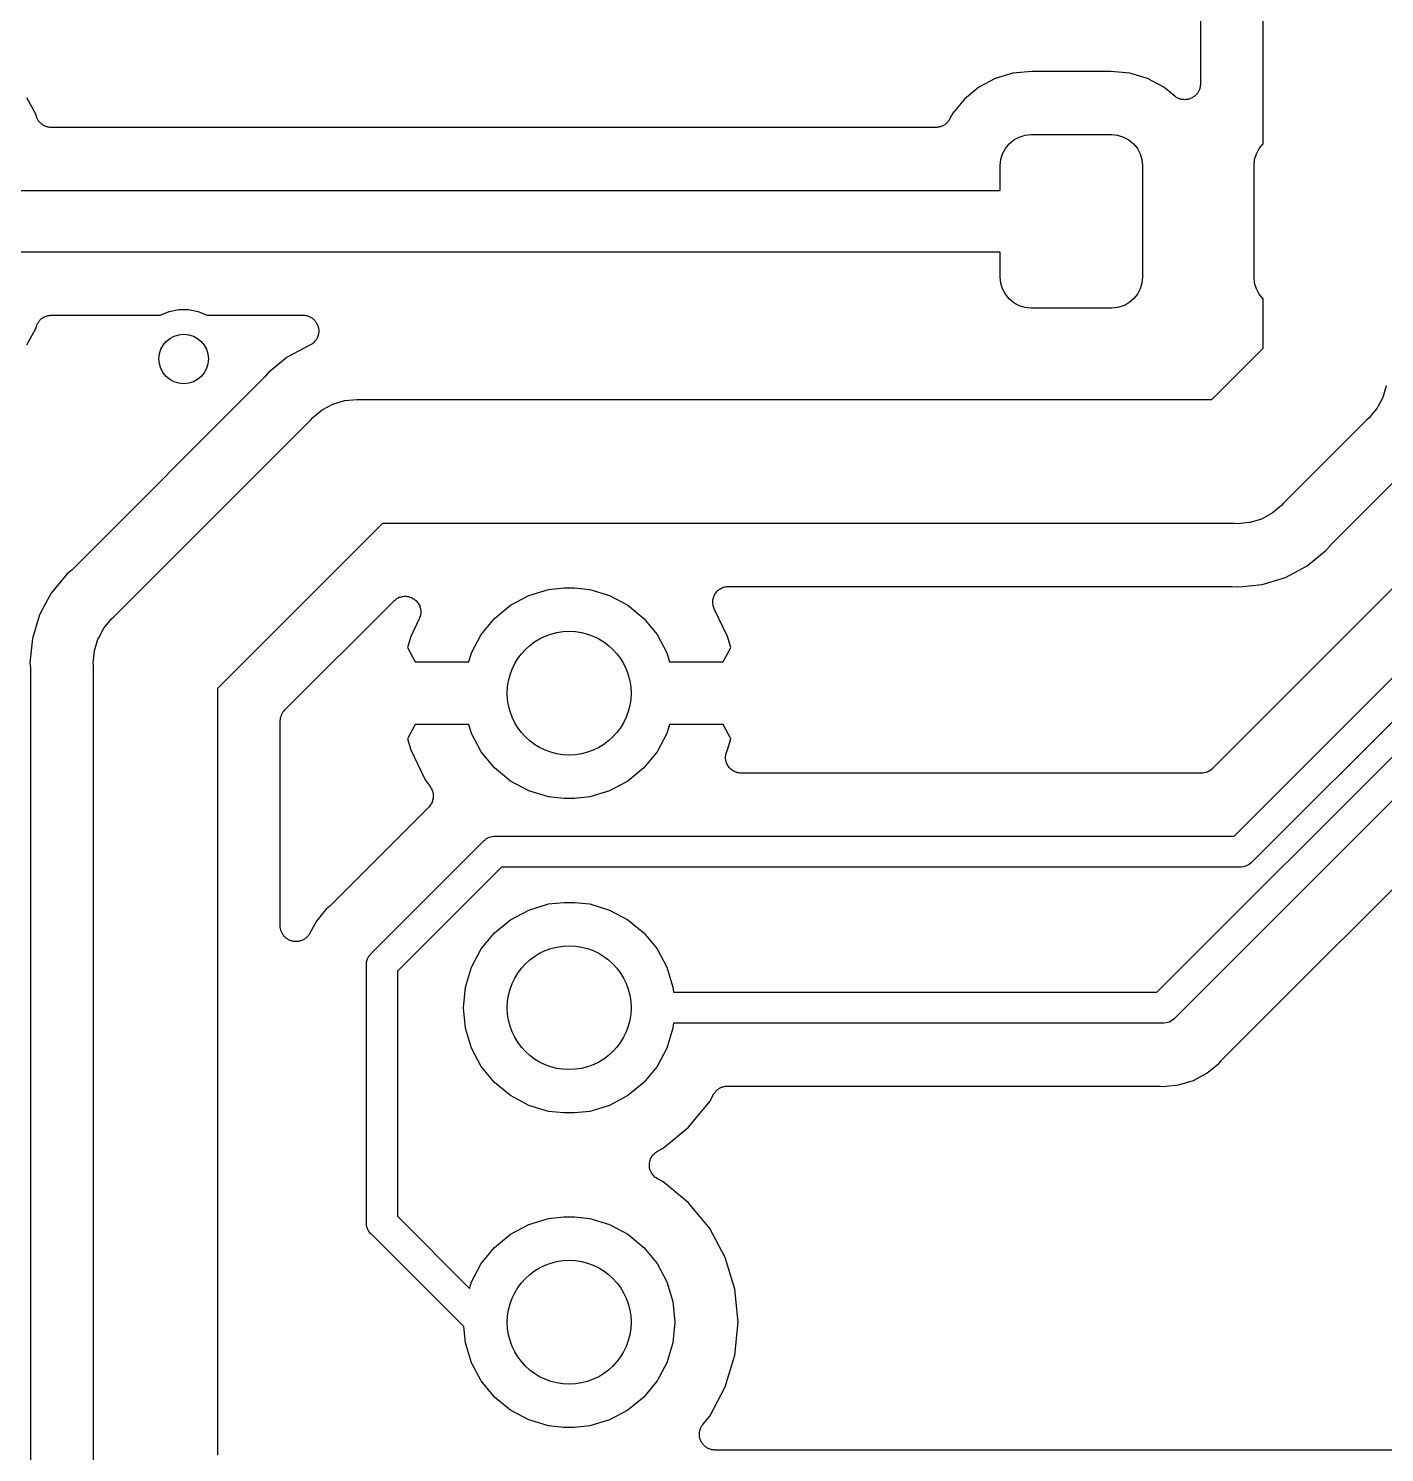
# Model space of a CAD drawing. Extents: x 2.49 to 6.38, y -5.9 to -3.86.
# Drawn here: x 2.7092 to 3.1403, y -5.4662 to -5.0135 of the extents above; entities that cross this region are included whole.
import ezdxf

# ---------------------------------------------------------------- set-up
doc = ezdxf.new("R2010")
doc.units = 0
doc.header["$MEASUREMENT"] = 0
doc.layers.add('BLACK', color=7, linetype='CONTINUOUS')

msp = doc.modelspace()

# ---------------------------------------------------------------- linework, layer by layer
at = {"layer": 'BLACK', "linetype": 'CONTINUOUS'}
for p, q in [((3.08177, -5.00148), (3.08177, -5.03114)), ((3.10177, -5.05007), (3.10177, -5.00025)), ((3.0165, -5.02943), (3.01132, -5.03219)), ((3.02211, -5.02772), (3.0165, -5.02943)), ((3.0282, -5.02712), (3.02211, -5.02772)), ((3.0533, -5.02712), (3.0282, -5.02712)), ((3.05938, -5.02772), (3.0533, -5.02712)), ((3.065, -5.02943), (3.05938, -5.02772)), ((3.07018, -5.03219), (3.065, -5.02943)), ((3.01132, -5.03219), (3.00678, -5.03592)), ((3.0736, -5.035), (3.07018, -5.03219)), ((3.08061, -5.03434), (3.08043, -5.03451)), ((3.08075, -5.03414), (3.08061, -5.03434)), ((3.0809, -5.03396), (3.08075, -5.03414)), ((3.08102, -5.03374), (3.0809, -5.03396)), ((3.08116, -5.03353), (3.08102, -5.03374)), ((3.08125, -5.03331), (3.08116, -5.03353)), ((3.08137, -5.03311), (3.08125, -5.03331)), ((3.08144, -5.03286), (3.08137, -5.03311)), ((3.08154, -5.03263), (3.08144, -5.03286)), ((3.08159, -5.0324), (3.08154, -5.03263)), ((3.08166, -5.03218), (3.08159, -5.0324)), ((3.08169, -5.03192), (3.08166, -5.03218)), ((3.08174, -5.03167), (3.08169, -5.03192)), ((3.08175, -5.03144), (3.08174, -5.03167)), ((3.08177, -5.03121), (3.08175, -5.03144)), ((3.08177, -5.03114), (3.08177, -5.03121)), ((2.71152, -5.04071), (2.70875, -5.03553)), ((3.00678, -5.03592), (3.00306, -5.04045)), ((3.07379, -5.03513), (3.0736, -5.035)), ((3.07398, -5.03528), (3.07379, -5.03513)), ((3.0742, -5.0354), (3.07398, -5.03528)), ((3.07441, -5.03554), (3.0742, -5.0354)), ((3.07463, -5.03563), (3.07441, -5.03554)), ((3.07483, -5.03575), (3.07463, -5.03563)), ((3.07508, -5.03582), (3.07483, -5.03575)), ((3.07531, -5.03592), (3.07508, -5.03582)), ((3.07554, -5.03597), (3.07531, -5.03592)), ((3.07577, -5.03604), (3.07554, -5.03597)), ((3.07602, -5.03606), (3.07577, -5.03604)), ((3.07627, -5.03611), (3.07602, -5.03606)), ((3.0765, -5.03611), (3.07627, -5.03611)), ((3.07674, -5.03614), (3.0765, -5.03611)), ((3.07699, -5.03611), (3.07674, -5.03614)), ((3.07724, -5.03611), (3.07699, -5.03611)), ((3.07747, -5.03607), (3.07724, -5.03611)), ((3.07771, -5.03605), (3.07747, -5.03607)), ((3.07795, -5.03598), (3.07771, -5.03605)), ((3.0782, -5.03593), (3.07795, -5.03598)), ((3.07842, -5.03584), (3.0782, -5.03593)), ((3.07864, -5.03577), (3.07842, -5.03584)), ((3.07887, -5.03566), (3.07864, -5.03577)), ((3.07911, -5.03556), (3.07887, -5.03566)), ((3.0793, -5.03543), (3.07911, -5.03556)), ((3.07951, -5.03532), (3.0793, -5.03543)), ((3.07971, -5.03516), (3.07951, -5.03532)), ((3.07992, -5.03502), (3.07971, -5.03516)), ((3.08009, -5.03486), (3.07992, -5.03502)), ((3.08027, -5.03471), (3.08009, -5.03486)), ((3.08043, -5.03451), (3.08027, -5.03471)), ((2.71173, -5.04141), (2.71152, -5.04071)), ((2.71182, -5.04162), (2.71173, -5.04141)), ((2.71188, -5.04183), (2.71182, -5.04162)), ((2.712, -5.04207), (2.71188, -5.04183)), ((2.71211, -5.04231), (2.712, -5.04207)), ((2.71223, -5.0425), (2.71211, -5.04231)), ((2.71233, -5.0427), (2.71223, -5.0425)), ((2.7125, -5.04291), (2.71233, -5.0427)), ((2.71265, -5.04313), (2.7125, -5.04291)), ((2.7128, -5.04328), (2.71265, -5.04313)), ((2.71294, -5.04346), (2.7128, -5.04328)), ((2.71315, -5.04363), (2.71294, -5.04346)), ((3.00132, -5.04334), (3.00118, -5.04351)), ((3.00148, -5.04318), (3.00132, -5.04334)), ((3.00163, -5.04296), (3.00148, -5.04318)), ((3.0018, -5.04276), (3.00163, -5.04296)), ((3.0019, -5.04256), (3.0018, -5.04276)), ((3.00203, -5.04238), (3.0019, -5.04256)), ((3.00206, -5.04232), (3.00203, -5.04238)), ((3.00306, -5.04045), (3.00206, -5.04232)), ((2.71333, -5.04382), (2.71315, -5.04363)), ((2.71352, -5.04394), (2.71333, -5.04382)), ((2.71369, -5.04409), (2.71352, -5.04394)), ((2.71392, -5.04421), (2.71369, -5.04409)), ((2.71414, -5.04436), (2.71392, -5.04421)), ((2.71435, -5.04445), (2.71414, -5.04436)), ((2.71455, -5.04456), (2.71435, -5.04445)), ((2.7148, -5.04464), (2.71455, -5.04456)), ((2.71504, -5.04474), (2.7148, -5.04464)), ((2.71526, -5.04478), (2.71504, -5.04474)), ((2.71548, -5.04485), (2.71526, -5.04478)), ((2.71574, -5.04488), (2.71548, -5.04485)), ((2.716, -5.04493), (2.71574, -5.04488)), ((2.71622, -5.04494), (2.716, -5.04493)), ((2.71645, -5.04496), (2.71622, -5.04494)), ((2.71652, -5.04496), (2.71645, -5.04496)), ((2.99765, -5.04496), (2.71652, -5.04496)), ((2.99787, -5.04494), (2.99765, -5.04496)), ((2.9981, -5.04494), (2.99787, -5.04494)), ((2.99836, -5.04489), (2.9981, -5.04494)), ((2.99862, -5.04487), (2.99836, -5.04489)), ((2.99884, -5.0448), (2.99862, -5.04487)), ((2.99905, -5.04476), (2.99884, -5.0448)), ((2.9993, -5.04466), (2.99905, -5.04476)), ((2.99956, -5.04458), (2.9993, -5.04466)), ((2.99975, -5.04448), (2.99956, -5.04458)), ((2.99996, -5.0444), (2.99975, -5.04448)), ((3.00018, -5.04425), (2.99996, -5.0444)), ((3.00042, -5.04413), (3.00018, -5.04425)), ((3.00059, -5.04399), (3.00042, -5.04413)), ((3.00078, -5.04386), (3.00059, -5.04399)), ((3.00097, -5.04368), (3.00078, -5.04386)), ((3.00118, -5.04351), (3.00097, -5.04368)), ((3.02248, -5.0489), (3.02419, -5.04799)), ((3.02419, -5.04799), (3.02603, -5.04743)), ((3.02603, -5.04743), (3.02795, -5.04724)), ((3.02795, -5.04724), (3.05354, -5.04724)), ((3.05354, -5.04724), (3.05546, -5.04743)), ((3.05546, -5.04743), (3.05731, -5.04799)), ((3.05731, -5.04799), (3.05901, -5.0489)), ((3.01886, -5.05332), (3.01977, -5.05162)), ((3.01977, -5.05162), (3.02099, -5.05013)), ((3.02099, -5.05013), (3.02248, -5.0489)), ((3.05901, -5.0489), (3.0605, -5.05013)), ((3.0605, -5.05013), (3.06173, -5.05162)), ((3.06173, -5.05162), (3.06264, -5.05332)), ((3.09957, -5.05332), (3.10048, -5.05162)), ((3.10048, -5.05162), (3.1017, -5.05013)), ((3.1017, -5.05013), (3.10177, -5.05007)), ((3.01811, -5.05709), (3.0183, -5.05517)), ((3.0183, -5.05517), (3.01886, -5.05332)), ((3.06264, -5.05332), (3.0632, -5.05517)), ((3.0632, -5.05517), (3.06339, -5.05709)), ((3.09882, -5.05709), (3.09901, -5.05517)), ((3.09901, -5.05517), (3.09957, -5.05332)), ((3.01811, -5.06496), (3.01811, -5.05709)), ((3.06339, -5.05709), (3.06339, -5.09252)), ((3.09882, -5.09252), (3.09882, -5.05709)), ((2.6937, -5.06496), (3.01811, -5.06496)), ((3.01811, -5.08465), (2.6937, -5.08465)), ((3.01811, -5.09252), (3.01811, -5.08465)), ((3.0183, -5.09444), (3.01811, -5.09252)), ((3.06339, -5.09252), (3.0632, -5.09444)), ((3.09901, -5.09444), (3.09882, -5.09252)), ((3.01886, -5.09629), (3.0183, -5.09444)), ((3.01977, -5.09799), (3.01886, -5.09629)), ((3.06264, -5.09629), (3.06173, -5.09799)), ((3.0632, -5.09444), (3.06264, -5.09629)), ((3.09957, -5.09629), (3.09901, -5.09444)), ((3.10048, -5.09799), (3.09957, -5.09629)), ((3.02099, -5.09948), (3.01977, -5.09799)), ((3.02248, -5.1007), (3.02099, -5.09948)), ((3.02419, -5.10161), (3.02248, -5.1007)), ((3.02603, -5.10217), (3.02419, -5.10161)), ((3.02795, -5.10236), (3.02603, -5.10217)), ((3.05546, -5.10217), (3.05354, -5.10236)), ((3.05731, -5.10161), (3.05546, -5.10217)), ((3.05901, -5.1007), (3.05731, -5.10161)), ((3.0605, -5.09948), (3.05901, -5.1007)), ((3.06173, -5.09799), (3.0605, -5.09948)), ((3.1017, -5.09948), (3.10048, -5.09799)), ((3.10177, -5.09954), (3.1017, -5.09948)), ((3.10177, -5.11513), (3.10177, -5.09954)), ((2.71227, -5.10705), (2.71237, -5.10685)), ((2.71237, -5.10685), (2.71254, -5.10665)), ((2.71254, -5.10665), (2.71269, -5.10643)), ((2.71269, -5.10643), (2.71285, -5.10627)), ((2.71285, -5.10627), (2.71299, -5.1061)), ((2.71299, -5.1061), (2.7132, -5.10593)), ((2.7132, -5.10593), (2.71339, -5.10574)), ((2.71339, -5.10574), (2.71358, -5.10562)), ((2.71358, -5.10562), (2.71375, -5.10548)), ((2.71375, -5.10548), (2.71398, -5.10536)), ((2.71398, -5.10536), (2.71421, -5.10521)), ((2.71421, -5.10521), (2.71441, -5.10513)), ((2.71441, -5.10513), (2.71461, -5.10502)), ((2.71461, -5.10502), (2.71487, -5.10495)), ((2.71487, -5.10495), (2.71511, -5.10485)), ((2.71511, -5.10485), (2.71533, -5.10481)), ((2.71533, -5.10481), (2.71555, -5.10474)), ((2.71555, -5.10474), (2.71581, -5.10472)), ((2.71581, -5.10472), (2.71607, -5.10467)), ((2.71607, -5.10467), (2.71629, -5.10467)), ((2.71629, -5.10467), (2.71652, -5.10465)), ((2.71652, -5.10465), (2.75103, -5.10465)), ((2.75103, -5.10465), (2.75111, -5.1046)), ((2.75111, -5.1046), (2.75397, -5.10341)), ((2.75397, -5.10341), (2.75702, -5.1028)), ((2.75702, -5.1028), (2.76012, -5.1028)), ((2.76012, -5.1028), (2.76316, -5.10341)), ((2.76316, -5.10341), (2.76603, -5.1046)), ((2.76603, -5.1046), (2.7661, -5.10465)), ((2.7661, -5.10465), (2.79651, -5.10465)), ((2.79651, -5.10465), (2.79658, -5.10465)), ((2.79658, -5.10465), (2.79682, -5.10467)), ((2.79682, -5.10467), (2.79706, -5.10468)), ((2.79706, -5.10468), (2.7973, -5.10473)), ((2.7973, -5.10473), (2.79755, -5.10475)), ((2.79755, -5.10475), (2.79778, -5.10483)), ((2.79778, -5.10483), (2.79802, -5.10488)), ((2.79802, -5.10488), (2.79825, -5.10498)), ((2.79825, -5.10498), (2.79848, -5.10505)), ((2.79848, -5.10505), (2.79869, -5.10517)), ((2.79869, -5.10517), (2.79891, -5.10526)), ((2.79891, -5.10526), (2.79912, -5.1054)), ((2.79912, -5.1054), (2.79934, -5.10552)), ((2.79934, -5.10552), (2.79952, -5.10568)), ((2.79952, -5.10568), (2.79972, -5.10581)), ((2.79972, -5.10581), (2.79989, -5.10599)), ((2.79989, -5.10599), (2.80008, -5.10615)), ((2.80008, -5.10615), (2.80024, -5.10634)), ((2.80024, -5.10634), (2.8004, -5.10651)), ((2.8004, -5.10651), (2.80054, -5.10671)), ((2.80054, -5.10671), (2.8007, -5.10691)), ((3.05354, -5.10236), (3.02795, -5.10236)), ((2.70875, -5.11407), (2.71152, -5.1089)), ((2.71152, -5.1089), (2.71173, -5.10819)), ((2.71173, -5.10819), (2.71175, -5.10813)), ((2.71175, -5.10813), (2.71184, -5.10792)), ((2.71184, -5.10792), (2.71191, -5.10771)), ((2.71191, -5.10771), (2.71203, -5.10747)), ((2.71203, -5.10747), (2.71214, -5.10723)), ((2.71214, -5.10723), (2.71227, -5.10705)), ((2.8007, -5.10691), (2.80081, -5.10712)), ((2.80081, -5.10712), (2.80094, -5.10732)), ((2.80094, -5.10732), (2.80103, -5.10755)), ((2.80103, -5.10755), (2.80115, -5.10777)), ((2.80119, -5.11135), (2.80112, -5.11158)), ((2.80115, -5.10777), (2.80122, -5.108)), ((2.80129, -5.11112), (2.80119, -5.11135)), ((2.80122, -5.108), (2.80131, -5.10823)), ((2.80134, -5.11088), (2.80129, -5.11112)), ((2.80131, -5.10823), (2.80135, -5.10847)), ((2.80141, -5.11065), (2.80134, -5.11088)), ((2.80135, -5.10847), (2.80142, -5.10871)), ((2.80144, -5.1104), (2.80141, -5.11065)), ((2.80142, -5.10871), (2.80145, -5.10895)), ((2.80149, -5.11016), (2.80144, -5.1104)), ((2.80145, -5.10895), (2.80149, -5.10919)), ((2.80149, -5.10919), (2.80149, -5.10943)), ((2.80149, -5.10943), (2.80151, -5.10968)), ((2.80151, -5.10968), (2.80149, -5.10992)), ((2.80149, -5.10992), (2.80149, -5.11016)), ((2.79862, -5.11416), (2.79142, -5.11801)), ((2.79864, -5.11415), (2.79862, -5.11416)), ((2.79886, -5.11406), (2.79864, -5.11415)), ((2.79907, -5.11392), (2.79886, -5.11406)), ((2.79928, -5.11381), (2.79907, -5.11392)), ((2.79947, -5.11365), (2.79928, -5.11381)), ((2.79968, -5.11352), (2.79947, -5.11365)), ((2.79985, -5.11335), (2.79968, -5.11352)), ((2.80003, -5.11319), (2.79985, -5.11335)), ((2.80019, -5.113), (2.80003, -5.11319)), ((2.80037, -5.11283), (2.80019, -5.113)), ((2.8005, -5.11263), (2.80037, -5.11283)), ((2.80066, -5.11244), (2.8005, -5.11263)), ((2.80077, -5.11222), (2.80066, -5.11244)), ((2.80091, -5.11202), (2.80077, -5.11222)), ((2.80101, -5.1118), (2.80091, -5.11202)), ((2.80112, -5.11158), (2.80101, -5.1118)), ((3.08542, -5.13148), (3.10177, -5.11513)), ((2.79142, -5.11801), (2.7867, -5.12188)), ((2.78396, -5.12466), (2.72307, -5.18555)), ((2.78409, -5.12449), (2.78396, -5.12466)), ((2.78425, -5.12435), (2.78409, -5.12449)), ((2.78429, -5.12429), (2.78425, -5.12435)), ((2.78538, -5.12297), (2.78429, -5.12429)), ((2.7867, -5.12188), (2.78538, -5.12297)), ((2.7867, -5.12188), (2.7867, -5.12188)), ((3.14086, -5.12714), (3.13973, -5.13085)), ((2.80259, -5.13472), (2.80601, -5.13289)), ((2.80601, -5.13289), (2.80972, -5.13177)), ((2.80972, -5.13177), (2.80975, -5.13176)), ((2.80975, -5.13176), (2.81357, -5.13139)), ((2.81357, -5.13139), (2.81454, -5.13148)), ((2.81454, -5.13148), (3.08542, -5.13148)), ((3.13827, -5.13358), (3.1379, -5.13427)), ((3.13973, -5.13085), (3.13827, -5.13358)), ((2.73634, -5.20056), (2.79897, -5.13793)), ((2.79897, -5.13793), (2.79959, -5.13718)), ((2.79959, -5.13718), (2.80259, -5.13472)), ((3.13469, -5.13789), (3.10818, -5.1644)), ((3.13544, -5.13727), (3.13469, -5.13789)), ((3.13663, -5.13582), (3.13544, -5.13727)), ((3.1379, -5.13427), (3.13663, -5.13582)), ((3.12319, -5.17767), (3.14797, -5.1529)), ((3.10756, -5.16515), (3.10456, -5.16761)), ((3.10818, -5.1644), (3.10756, -5.16515)), ((3.10114, -5.16944), (3.09763, -5.17051)), ((3.10456, -5.16761), (3.10114, -5.16944)), ((2.82173, -5.17085), (2.76926, -5.22332)), ((3.09261, -5.17085), (2.82173, -5.17085)), ((3.09357, -5.17095), (3.09261, -5.17085)), ((3.09454, -5.17085), (3.09357, -5.17095)), ((3.09723, -5.17059), (3.09454, -5.17085)), ((3.09743, -5.17057), (3.09723, -5.17059)), ((3.09763, -5.17051), (3.09743, -5.17057)), ((3.12177, -5.17936), (3.12286, -5.17804)), ((3.12286, -5.17804), (3.1229, -5.17798)), ((3.1229, -5.17798), (3.12306, -5.17784)), ((3.12306, -5.17784), (3.12319, -5.17767)), ((3.11573, -5.18432), (3.12177, -5.17936)), ((2.72138, -5.18697), (2.71642, -5.19301)), ((2.7227, -5.18588), (2.72138, -5.18697)), ((2.72285, -5.18573), (2.7227, -5.18588)), ((2.72302, -5.1856), (2.72285, -5.18573)), ((2.72307, -5.18555), (2.72302, -5.1856)), ((3.10135, -5.19028), (3.10884, -5.18801)), ((3.10884, -5.18801), (3.11573, -5.18432)), ((2.86823, -5.19374), (2.87454, -5.19182)), ((2.87454, -5.19182), (2.87946, -5.19134)), ((2.87946, -5.19134), (2.88275, -5.19134)), ((2.88275, -5.19134), (2.88766, -5.19182)), ((2.88766, -5.19182), (2.89397, -5.19374)), ((2.92761, -5.19305), (2.92785, -5.19277)), ((2.92785, -5.19277), (2.92807, -5.19247)), ((2.92807, -5.19247), (2.92816, -5.19239)), ((2.92816, -5.19239), (2.92823, -5.1923)), ((2.92823, -5.1923), (2.92852, -5.19207)), ((2.92852, -5.19207), (2.9288, -5.19182)), ((2.9288, -5.19182), (2.9289, -5.19176)), ((2.9289, -5.19176), (2.92899, -5.19169)), ((2.92899, -5.19169), (2.92932, -5.19151)), ((2.92932, -5.19151), (2.92964, -5.19132)), ((2.92964, -5.19132), (2.92975, -5.19128)), ((2.92975, -5.19128), (2.92985, -5.19123)), ((2.92985, -5.19123), (2.93021, -5.19112)), ((2.93021, -5.19112), (2.93056, -5.191)), ((2.93056, -5.191), (2.93068, -5.19098)), ((2.93068, -5.19098), (2.93079, -5.19095)), ((2.93079, -5.19095), (2.93116, -5.19091)), ((2.93116, -5.19091), (2.93153, -5.19086)), ((2.93153, -5.19086), (2.93164, -5.19086)), ((2.93164, -5.19086), (2.93176, -5.19085)), ((2.93176, -5.19085), (3.09138, -5.19085)), ((3.14394, -5.1905), (3.08566, -5.24878)), ((3.09138, -5.19085), (3.09145, -5.19085)), ((3.09145, -5.19085), (3.09166, -5.19087)), ((3.09166, -5.19087), (3.09187, -5.19087)), ((3.09187, -5.19087), (3.09357, -5.19104)), ((3.09357, -5.19104), (3.09528, -5.19087)), ((3.09528, -5.19087), (3.10135, -5.19028)), ((3.09528, -5.19087), (3.09528, -5.19087)), ((2.71466, -5.19629), (2.71273, -5.19991)), ((2.71642, -5.19301), (2.71466, -5.19629)), ((2.79072, -5.23014), (2.82542, -5.19544)), ((2.82542, -5.19544), (2.82547, -5.19539)), ((2.82547, -5.19539), (2.82557, -5.19531)), ((2.82557, -5.19531), (2.82566, -5.19522)), ((2.82566, -5.19522), (2.82595, -5.19501)), ((2.82595, -5.19501), (2.82623, -5.19478)), ((2.82623, -5.19478), (2.82635, -5.19473)), ((2.82635, -5.19473), (2.82645, -5.19465)), ((2.82645, -5.19465), (2.82678, -5.1945)), ((2.82678, -5.1945), (2.8271, -5.19433)), ((2.8271, -5.19433), (2.82722, -5.1943)), ((2.82722, -5.1943), (2.82734, -5.19425)), ((2.82734, -5.19425), (2.82769, -5.19416)), ((2.82769, -5.19416), (2.82804, -5.19406)), ((2.82804, -5.19406), (2.82816, -5.19405)), ((2.82816, -5.19405), (2.82828, -5.19402)), ((2.82828, -5.19402), (2.82865, -5.19401)), ((2.82865, -5.19401), (2.82901, -5.19398)), ((2.82901, -5.19398), (2.82913, -5.19399)), ((2.82913, -5.19399), (2.82926, -5.19399)), ((2.82926, -5.19399), (2.82962, -5.19404)), ((2.82962, -5.19404), (2.82998, -5.19408)), ((2.82998, -5.19408), (2.8301, -5.19412)), ((2.8301, -5.19412), (2.83022, -5.19414)), ((2.83022, -5.19414), (2.83056, -5.19427)), ((2.83056, -5.19427), (2.83091, -5.19437)), ((2.83091, -5.19437), (2.83102, -5.19443)), ((2.83102, -5.19443), (2.83114, -5.19448)), ((2.83114, -5.19448), (2.83145, -5.19467)), ((2.83145, -5.19467), (2.83177, -5.19484)), ((2.83177, -5.19484), (2.83186, -5.19492)), ((2.83186, -5.19492), (2.83197, -5.19499)), ((2.83197, -5.19499), (2.83224, -5.19523)), ((2.83224, -5.19523), (2.83252, -5.19547)), ((2.83252, -5.19547), (2.8326, -5.19556)), ((2.8326, -5.19556), (2.83269, -5.19565)), ((2.83269, -5.19565), (2.8329, -5.19594)), ((2.8329, -5.19594), (2.83313, -5.19622)), ((2.83313, -5.19622), (2.83319, -5.19634)), ((2.83319, -5.19634), (2.83326, -5.19644)), ((2.83326, -5.19644), (2.83342, -5.19677)), ((2.83342, -5.19677), (2.83359, -5.19709)), ((2.83359, -5.19709), (2.83362, -5.19721)), ((2.83362, -5.19721), (2.83368, -5.19732)), ((2.83368, -5.19732), (2.83376, -5.19768)), ((2.85732, -5.20103), (2.86242, -5.19684)), ((2.86242, -5.19684), (2.86823, -5.19374)), ((2.89397, -5.19374), (2.89978, -5.19684)), ((2.89978, -5.19684), (2.90488, -5.20103)), ((2.92676, -5.19582), (2.9268, -5.19545)), ((2.92677, -5.19593), (2.92676, -5.19582)), ((2.92676, -5.19605), (2.92677, -5.19593)), ((2.92681, -5.19642), (2.92676, -5.19605)), ((2.9268, -5.19545), (2.92682, -5.19507)), ((2.92685, -5.19679), (2.92681, -5.19642)), ((2.92682, -5.19507), (2.92685, -5.19496)), ((2.92685, -5.19496), (2.92686, -5.19484)), ((2.92688, -5.1969), (2.92685, -5.19679)), ((2.92686, -5.19484), (2.92697, -5.19449)), ((2.9269, -5.19701), (2.92688, -5.1969)), ((2.92702, -5.19737), (2.9269, -5.19701)), ((2.92697, -5.19449), (2.92706, -5.19413)), ((2.92712, -5.19772), (2.92702, -5.19737)), ((2.92706, -5.19413), (2.92711, -5.19402)), ((2.92711, -5.19402), (2.92715, -5.19391)), ((2.92715, -5.19391), (2.92733, -5.19359)), ((2.92733, -5.19359), (2.92749, -5.19325)), ((2.92749, -5.19325), (2.92756, -5.19316)), ((2.92756, -5.19316), (2.92761, -5.19305)), ((2.71273, -5.19991), (2.71046, -5.20739)), ((2.73313, -5.20418), (2.73559, -5.20118)), ((2.73559, -5.20118), (2.73634, -5.20056)), ((2.83347, -5.20113), (2.83078, -5.20677)), ((2.83351, -5.20101), (2.83347, -5.20113)), ((2.83357, -5.2009), (2.83351, -5.20101)), ((2.83368, -5.20055), (2.83357, -5.2009)), ((2.8338, -5.20021), (2.83368, -5.20055)), ((2.83376, -5.19768), (2.83387, -5.19802)), ((2.83382, -5.20009), (2.8338, -5.20021)), ((2.83386, -5.19997), (2.83382, -5.20009)), ((2.8339, -5.1996), (2.83386, -5.19997)), ((2.83387, -5.19802), (2.83388, -5.19815)), ((2.83388, -5.19815), (2.83391, -5.19827)), ((2.83395, -5.19924), (2.8339, -5.1996)), ((2.83391, -5.19827), (2.83392, -5.19863)), ((2.83392, -5.19863), (2.83396, -5.19899)), ((2.83396, -5.19899), (2.83394, -5.19912)), ((2.83394, -5.19912), (2.83395, -5.19924)), ((2.85314, -5.20612), (2.85732, -5.20103)), ((2.90488, -5.20103), (2.90906, -5.20612)), ((2.92718, -5.19783), (2.92712, -5.19772)), ((2.92721, -5.19794), (2.92718, -5.19783)), ((2.92724, -5.198), (2.92721, -5.19794)), ((2.93142, -5.20677), (2.92724, -5.198)), ((2.73165, -5.20695), (2.73313, -5.20418)), ((2.85004, -5.21193), (2.85314, -5.20612)), ((2.90906, -5.20612), (2.91217, -5.21193)), ((3.09248, -5.27024), (3.15895, -5.20378)), ((2.71046, -5.20739), (2.7097, -5.21517)), ((2.73017, -5.21131), (2.7313, -5.2076)), ((2.7313, -5.2076), (2.73165, -5.20695)), ((2.83078, -5.20677), (2.82973, -5.21024)), ((2.82973, -5.21024), (2.83214, -5.2148)), ((2.93006, -5.2148), (2.93247, -5.21024)), ((2.93247, -5.21024), (2.93142, -5.20677)), ((2.7097, -5.21517), (2.70987, -5.21687)), ((2.72979, -5.21517), (2.73017, -5.21131)), ((2.72989, -5.21613), (2.72979, -5.21517)), ((2.83214, -5.2148), (2.84917, -5.2148)), ((2.84917, -5.2148), (2.85004, -5.21193)), ((2.91217, -5.21193), (2.91304, -5.2148)), ((2.91304, -5.2148), (2.93006, -5.2148)), ((3.16464, -5.21201), (3.09817, -5.27847)), ((2.70987, -5.21687), (2.70987, -5.21694)), ((2.70987, -5.21694), (2.70987, -5.21715)), ((2.70987, -5.21715), (2.70989, -5.21736)), ((2.70989, -5.21736), (2.70989, -5.47297)), ((2.72989, -5.4742), (2.72989, -5.21613)), ((2.76926, -5.22332), (2.76926, -5.46701)), ((3.0679, -5.31988), (3.16629, -5.22149)), ((2.78926, -5.2336), (2.78931, -5.23314)), ((2.78926, -5.23366), (2.78926, -5.2336)), ((2.78931, -5.23314), (2.78936, -5.23269)), ((2.78936, -5.23269), (2.78937, -5.23266)), ((2.78937, -5.23263), (2.78951, -5.23219)), ((2.78937, -5.23266), (2.78937, -5.23263)), ((2.78951, -5.23219), (2.78964, -5.23175)), ((2.78964, -5.23175), (2.78966, -5.23173)), ((2.78966, -5.2317), (2.78989, -5.2313)), ((2.78966, -5.23173), (2.78966, -5.2317)), ((2.78989, -5.2313), (2.7901, -5.23089)), ((2.7901, -5.23089), (2.79012, -5.23087)), ((2.79012, -5.23087), (2.79013, -5.23085)), ((2.79013, -5.23085), (2.79043, -5.2305)), ((2.79043, -5.2305), (2.79072, -5.23014)), ((3.17198, -5.22972), (3.07359, -5.32811)), ((2.78926, -5.23367), (2.78926, -5.23366)), ((2.78926, -5.23366), (2.78926, -5.23366)), ((2.78926, -5.23366), (2.78926, -5.23366)), ((2.78926, -5.29879), (2.78926, -5.23367)), ((2.83214, -5.2348), (2.82973, -5.23937)), ((2.84917, -5.2348), (2.83214, -5.2348)), ((2.85004, -5.23767), (2.84917, -5.2348)), ((2.85314, -5.24348), (2.85004, -5.23767)), ((2.91217, -5.23767), (2.90906, -5.24348)), ((2.91304, -5.2348), (2.91217, -5.23767)), ((2.93006, -5.2348), (2.91304, -5.2348)), ((2.93247, -5.23937), (2.93006, -5.2348)), ((2.82973, -5.23937), (2.83078, -5.24284)), ((2.93142, -5.24284), (2.93247, -5.23937)), ((2.83078, -5.24284), (2.83534, -5.2524)), ((2.85732, -5.24858), (2.85314, -5.24348)), ((2.90906, -5.24348), (2.90488, -5.24858)), ((2.93081, -5.24521), (2.93082, -5.24509)), ((2.93085, -5.24558), (2.93081, -5.24521)), ((2.93082, -5.24498), (2.93088, -5.24461)), ((2.93082, -5.24509), (2.93082, -5.24498)), ((2.93086, -5.24595), (2.93085, -5.24558)), ((2.93089, -5.24606), (2.93086, -5.24595)), ((2.93088, -5.24461), (2.93091, -5.24424)), ((2.9309, -5.24618), (2.93089, -5.24606)), ((2.93101, -5.24654), (2.9309, -5.24618)), ((2.93091, -5.24424), (2.93095, -5.24413)), ((2.93095, -5.24413), (2.93097, -5.24401)), ((2.93097, -5.24401), (2.93109, -5.24366)), ((2.93109, -5.2469), (2.93101, -5.24654)), ((2.93109, -5.24366), (2.9312, -5.24331)), ((2.93114, -5.24701), (2.93109, -5.2469)), ((2.93118, -5.24712), (2.93114, -5.24701)), ((2.93135, -5.24745), (2.93118, -5.24712)), ((2.9312, -5.24331), (2.93126, -5.2432)), ((2.93126, -5.2432), (2.9313, -5.24309)), ((2.9313, -5.24309), (2.93142, -5.24284)), ((2.86242, -5.25276), (2.85732, -5.24858)), ((2.90488, -5.24858), (2.89978, -5.25276)), ((2.93151, -5.24778), (2.93135, -5.24745)), ((2.93157, -5.24788), (2.93151, -5.24778)), ((2.93163, -5.24798), (2.93157, -5.24788)), ((2.93186, -5.24827), (2.93163, -5.24798)), ((2.93208, -5.24857), (2.93186, -5.24827)), ((2.93217, -5.24865), (2.93208, -5.24857)), ((2.93224, -5.24874), (2.93217, -5.24865)), ((2.93252, -5.24898), (2.93224, -5.24874)), ((2.9328, -5.24923), (2.93252, -5.24898)), ((2.9329, -5.24929), (2.9328, -5.24923)), ((2.93299, -5.24937), (2.9329, -5.24929)), ((2.93331, -5.24955), (2.93299, -5.24937)), ((2.93363, -5.24974), (2.93331, -5.24955)), ((2.93374, -5.24978), (2.93363, -5.24974)), ((2.93384, -5.24984), (2.93374, -5.24978)), ((2.9342, -5.24995), (2.93384, -5.24984)), ((2.93455, -5.25008), (2.9342, -5.24995)), ((2.93466, -5.2501), (2.93455, -5.25008)), ((2.93477, -5.25013), (2.93466, -5.2501)), ((2.93514, -5.25018), (2.93477, -5.25013)), ((2.93551, -5.25023), (2.93514, -5.25018)), ((2.93563, -5.25023), (2.93551, -5.25023)), ((2.93574, -5.25024), (2.93563, -5.25023)), ((2.93581, -5.25024), (2.93574, -5.25024)), ((3.08213, -5.25024), (2.93581, -5.25024)), ((3.08259, -5.2502), (3.08213, -5.25024)), ((3.08305, -5.25016), (3.08259, -5.2502)), ((3.08307, -5.25015), (3.08305, -5.25016)), ((3.0831, -5.25015), (3.08307, -5.25015)), ((3.08354, -5.25002), (3.0831, -5.25015)), ((3.08398, -5.24989), (3.08354, -5.25002)), ((3.08401, -5.24987), (3.08398, -5.24989)), ((3.08403, -5.24987), (3.08401, -5.24987)), ((3.08444, -5.24965), (3.08403, -5.24987)), ((3.08485, -5.24944), (3.08444, -5.24965)), ((3.08487, -5.24942), (3.08485, -5.24944)), ((3.08489, -5.24941), (3.08487, -5.24942)), ((3.08525, -5.24912), (3.08489, -5.24941)), ((3.08561, -5.24883), (3.08525, -5.24912)), ((3.08565, -5.24879), (3.08561, -5.24883)), ((3.08566, -5.24878), (3.08565, -5.24879)), ((3.08565, -5.24879), (3.08565, -5.24879)), ((3.08565, -5.24879), (3.08565, -5.24879)), ((2.83534, -5.2524), (2.83692, -5.25452)), ((2.83692, -5.25452), (2.83696, -5.25458)), ((2.83696, -5.25458), (2.83702, -5.25467)), ((2.83702, -5.25467), (2.83709, -5.25476)), ((2.83709, -5.25476), (2.83726, -5.25509)), ((2.83726, -5.25509), (2.83746, -5.25542)), ((2.83746, -5.25542), (2.83749, -5.25552)), ((2.83749, -5.25552), (2.83754, -5.25562)), ((2.83754, -5.25562), (2.83765, -5.25598)), ((2.83765, -5.25598), (2.83777, -5.25634)), ((2.86823, -5.25587), (2.86242, -5.25276)), ((2.87454, -5.25778), (2.86823, -5.25587)), ((2.89397, -5.25587), (2.88766, -5.25778)), ((2.89978, -5.25276), (2.89397, -5.25587)), ((2.83683, -5.26059), (2.8366, -5.26089)), ((2.83707, -5.26029), (2.83683, -5.26059)), ((2.83712, -5.2602), (2.83707, -5.26029)), ((2.83719, -5.26011), (2.83712, -5.2602)), ((2.83735, -5.25977), (2.83719, -5.26011)), ((2.83753, -5.25943), (2.83735, -5.25977)), ((2.83756, -5.25933), (2.83753, -5.25943)), ((2.83761, -5.25923), (2.83756, -5.25933)), ((2.8377, -5.25886), (2.83761, -5.25923)), ((2.83781, -5.2585), (2.8377, -5.25886)), ((2.83777, -5.25634), (2.83779, -5.25645)), ((2.83779, -5.25645), (2.83782, -5.25656)), ((2.83783, -5.25839), (2.83781, -5.2585)), ((2.83782, -5.25656), (2.83786, -5.25693)), ((2.83785, -5.25828), (2.83783, -5.25839)), ((2.83788, -5.25791), (2.83785, -5.25828)), ((2.83786, -5.25693), (2.83791, -5.25731)), ((2.83791, -5.25753), (2.83788, -5.25791)), ((2.83791, -5.25731), (2.8379, -5.25742)), ((2.8379, -5.25742), (2.83791, -5.25753)), ((2.87946, -5.25827), (2.87454, -5.25778)), ((2.88275, -5.25827), (2.87946, -5.25827)), ((2.88766, -5.25778), (2.88275, -5.25827)), ((2.83645, -5.26105), (2.80499, -5.2925)), ((2.83652, -5.26096), (2.83645, -5.26105)), ((2.8366, -5.26089), (2.83652, -5.26096)), ((2.81827, -5.30751), (2.85392, -5.27186)), ((2.85392, -5.27186), (2.85408, -5.27167)), ((2.85408, -5.27167), (2.85439, -5.27141)), ((2.85439, -5.27141), (2.85483, -5.27105)), ((2.85483, -5.27105), (2.85568, -5.2706)), ((2.85568, -5.2706), (2.85576, -5.27057)), ((2.85576, -5.27057), (2.85661, -5.27032)), ((2.85661, -5.27032), (2.85733, -5.27024)), ((2.85733, -5.27024), (2.85757, -5.27022)), ((2.85733, -5.27024), (2.85733, -5.27024)), ((2.85757, -5.27022), (2.85782, -5.27024)), ((2.85782, -5.27024), (3.09248, -5.27024)), ((3.10341, -5.32657), (3.15588, -5.2741)), ((3.09802, -5.27866), (3.09727, -5.27928)), ((3.09817, -5.27847), (3.09802, -5.27866)), ((2.85961, -5.28009), (2.8265, -5.3132)), ((3.09428, -5.28009), (2.85961, -5.28009)), ((3.09452, -5.28011), (3.09428, -5.28009)), ((3.09476, -5.28009), (3.09452, -5.28011)), ((3.09548, -5.28002), (3.09476, -5.28009)), ((3.09476, -5.28009), (3.09476, -5.28009)), ((3.09641, -5.27973), (3.09548, -5.28002)), ((3.09727, -5.27928), (3.09641, -5.27973)), ((2.86823, -5.29374), (2.87454, -5.29182)), ((2.87454, -5.29182), (2.87946, -5.29134)), ((2.87946, -5.29134), (2.88275, -5.29134)), ((2.88275, -5.29134), (2.88766, -5.29182)), ((2.88766, -5.29182), (2.89397, -5.29374)), ((2.80324, -5.29422), (2.80075, -5.29725)), ((2.80387, -5.29346), (2.80324, -5.29422)), ((2.80324, -5.29422), (2.80324, -5.29422)), ((2.80463, -5.29283), (2.80387, -5.29346)), ((2.80478, -5.29268), (2.80463, -5.29283)), ((2.80494, -5.29255), (2.80478, -5.29268)), ((2.80499, -5.2925), (2.80494, -5.29255)), ((2.85732, -5.30103), (2.86242, -5.29684)), ((2.86242, -5.29684), (2.86823, -5.29374)), ((2.89397, -5.29374), (2.89978, -5.29684)), ((2.89978, -5.29684), (2.90488, -5.30103)), ((2.78928, -5.29903), (2.78926, -5.29879)), ((2.78928, -5.29927), (2.78928, -5.29903)), ((2.78933, -5.29952), (2.78928, -5.29927)), ((2.78936, -5.29977), (2.78933, -5.29952)), ((2.78942, -5.29999), (2.78936, -5.29977)), ((2.78947, -5.30023), (2.78942, -5.29999)), ((2.78956, -5.30046), (2.78947, -5.30023)), ((2.78964, -5.3007), (2.78956, -5.30046)), ((2.78975, -5.30091), (2.78964, -5.3007)), ((2.78984, -5.30113), (2.78975, -5.30091)), ((2.78998, -5.30134), (2.78984, -5.30113)), ((2.7901, -5.30156), (2.78998, -5.30134)), ((2.7985, -5.30141), (2.79839, -5.30162)), ((2.79864, -5.30121), (2.7985, -5.30141)), ((2.79867, -5.30115), (2.79864, -5.30121)), ((2.80075, -5.29725), (2.79867, -5.30115)), ((2.85314, -5.30612), (2.85732, -5.30103)), ((2.90488, -5.30103), (2.90906, -5.30612)), ((2.79025, -5.30175), (2.7901, -5.30156)), ((2.79038, -5.30195), (2.79025, -5.30175)), ((2.79055, -5.30212), (2.79038, -5.30195)), ((2.79071, -5.30232), (2.79055, -5.30212)), ((2.7909, -5.30247), (2.79071, -5.30232)), ((2.79106, -5.30264), (2.7909, -5.30247)), ((2.79127, -5.30278), (2.79106, -5.30264)), ((2.79146, -5.30294), (2.79127, -5.30278)), ((2.79167, -5.30305), (2.79146, -5.30294)), ((2.79187, -5.30319), (2.79167, -5.30305)), ((2.7921, -5.30328), (2.79187, -5.30319)), ((2.79232, -5.3034), (2.7921, -5.30328)), ((2.79255, -5.30347), (2.79232, -5.3034)), ((2.79277, -5.30357), (2.79255, -5.30347)), ((2.79302, -5.30362), (2.79277, -5.30357)), ((2.79325, -5.30369), (2.79302, -5.30362)), ((2.79349, -5.30372), (2.79325, -5.30369)), ((2.79373, -5.30377), (2.79349, -5.30372)), ((2.79398, -5.30377), (2.79373, -5.30377)), ((2.79422, -5.30379), (2.79398, -5.30377)), ((2.79446, -5.30377), (2.79422, -5.30379)), ((2.7947, -5.30377), (2.79446, -5.30377)), ((2.79495, -5.30373), (2.7947, -5.30377)), ((2.7952, -5.30371), (2.79495, -5.30373)), ((2.79543, -5.30364), (2.7952, -5.30371)), ((2.79566, -5.30359), (2.79543, -5.30364)), ((2.79589, -5.3035), (2.79566, -5.30359)), ((2.79613, -5.30343), (2.79589, -5.3035)), ((2.79634, -5.30332), (2.79613, -5.30343)), ((2.79657, -5.30323), (2.79634, -5.30332)), ((2.79678, -5.30309), (2.79657, -5.30323)), ((2.797, -5.30298), (2.79678, -5.30309)), ((2.79718, -5.30283), (2.797, -5.30298)), ((2.79738, -5.3027), (2.79718, -5.30283)), ((2.79756, -5.30252), (2.79738, -5.3027)), ((2.79776, -5.30237), (2.79756, -5.30252)), ((2.79791, -5.30218), (2.79776, -5.30237)), ((2.79808, -5.30202), (2.79791, -5.30218)), ((2.79822, -5.30181), (2.79808, -5.30202)), ((2.79839, -5.30162), (2.79822, -5.30181)), ((2.81663, -5.31117), (2.81672, -5.3102)), ((2.81672, -5.3102), (2.81701, -5.30927)), ((2.81701, -5.30927), (2.81746, -5.30842)), ((2.81746, -5.30842), (2.81792, -5.30786)), ((2.81792, -5.30786), (2.81808, -5.30767)), ((2.81792, -5.30786), (2.81792, -5.30786)), ((2.81808, -5.30767), (2.81827, -5.30751)), ((2.85004, -5.31193), (2.85314, -5.30612)), ((2.90906, -5.30612), (2.91217, -5.31193)), ((2.81665, -5.31141), (2.81663, -5.31117)), ((2.81665, -5.39292), (2.81665, -5.31141)), ((2.8265, -5.3132), (2.8265, -5.39113)), ((2.84812, -5.31824), (2.85004, -5.31193)), ((2.91217, -5.31193), (2.91408, -5.31824)), ((2.84748, -5.3248), (2.84812, -5.31824)), ((2.91408, -5.31824), (2.91424, -5.31988)), ((2.91424, -5.31988), (3.0679, -5.31988)), ((2.84812, -5.33136), (2.84748, -5.3248)), ((3.07343, -5.3283), (3.07268, -5.32891)), ((3.07359, -5.32811), (3.07343, -5.3283)), ((3.0886, -5.34139), (3.10341, -5.32657)), ((2.85004, -5.33767), (2.84812, -5.33136)), ((2.91408, -5.33136), (2.91217, -5.33767)), ((2.91424, -5.32972), (2.91408, -5.33136)), ((3.0697, -5.32972), (2.91424, -5.32972)), ((3.06994, -5.32975), (3.0697, -5.32972)), ((3.07018, -5.32972), (3.06994, -5.32975)), ((3.0709, -5.32965), (3.07018, -5.32972)), ((3.07018, -5.32972), (3.07018, -5.32972)), ((3.07183, -5.32937), (3.0709, -5.32965)), ((3.07268, -5.32891), (3.07183, -5.32937)), ((2.85314, -5.34349), (2.85004, -5.33767)), ((2.91217, -5.33767), (2.90906, -5.34349)), ((3.08764, -5.34251), (3.08827, -5.34175)), ((3.08827, -5.34175), (3.08831, -5.3417)), ((3.08831, -5.3417), (3.08846, -5.34155)), ((3.08846, -5.34155), (3.0886, -5.34139)), ((2.85732, -5.34858), (2.85314, -5.34349)), ((2.90906, -5.34349), (2.90488, -5.34858)), ((3.07952, -5.34794), (3.08385, -5.34562)), ((3.08385, -5.34562), (3.08764, -5.34251)), ((2.86242, -5.35276), (2.85732, -5.34858)), ((2.90488, -5.34858), (2.89978, -5.35276)), ((2.92774, -5.35135), (2.92788, -5.35118)), ((2.92788, -5.35118), (2.92809, -5.35101)), ((2.92809, -5.35101), (2.92828, -5.35082)), ((2.92828, -5.35082), (2.92846, -5.3507)), ((2.92846, -5.3507), (2.92863, -5.35056)), ((2.92863, -5.35056), (2.92887, -5.35043)), ((2.92887, -5.35043), (2.92909, -5.35029)), ((2.92909, -5.35029), (2.9293, -5.35021)), ((2.9293, -5.35021), (2.9295, -5.3501)), ((2.9295, -5.3501), (2.92975, -5.35002)), ((2.92975, -5.35002), (2.93, -5.34992)), ((2.93, -5.34992), (2.93022, -5.34988)), ((2.93022, -5.34988), (2.93043, -5.34982)), ((2.93043, -5.34982), (2.9307, -5.34979)), ((2.9307, -5.34979), (2.93096, -5.34974)), ((2.93096, -5.34974), (2.93118, -5.34975)), ((2.93118, -5.34975), (2.9314, -5.34972)), ((2.9314, -5.34972), (3.06847, -5.34972)), ((3.06847, -5.34972), (3.06854, -5.34972)), ((3.06854, -5.34972), (3.06875, -5.34975)), ((3.06875, -5.34975), (3.06896, -5.34975)), ((3.06896, -5.34975), (3.06994, -5.34984)), ((3.06994, -5.34984), (3.07092, -5.34975)), ((3.07092, -5.34975), (3.07482, -5.34936)), ((3.07092, -5.34975), (3.07092, -5.34975)), ((3.07482, -5.34936), (3.07952, -5.34794)), ((2.86823, -5.35587), (2.86242, -5.35276)), ((2.87454, -5.35778), (2.86823, -5.35587)), ((2.89397, -5.35587), (2.88766, -5.35778)), ((2.89978, -5.35276), (2.89397, -5.35587)), ((2.91909, -5.36279), (2.92577, -5.35465)), ((2.92577, -5.35465), (2.92699, -5.35237)), ((2.92699, -5.35237), (2.92703, -5.35231)), ((2.92703, -5.35231), (2.92715, -5.35212)), ((2.92715, -5.35212), (2.92726, -5.35193)), ((2.92726, -5.35193), (2.92743, -5.35172)), ((2.92743, -5.35172), (2.92758, -5.3515)), ((2.92758, -5.3515), (2.92774, -5.35135)), ((2.87946, -5.35827), (2.87454, -5.35778)), ((2.88275, -5.35827), (2.87946, -5.35827)), ((2.88766, -5.35778), (2.88275, -5.35827)), ((2.91095, -5.36947), (2.91909, -5.36279)), ((2.90661, -5.37427), (2.90671, -5.37381)), ((2.90671, -5.37381), (2.9068, -5.37334)), ((2.9068, -5.37334), (2.90681, -5.37332)), ((2.90681, -5.37331), (2.907, -5.37287)), ((2.90681, -5.37332), (2.90681, -5.37331)), ((2.907, -5.37287), (2.90718, -5.37243)), ((2.90718, -5.37243), (2.90719, -5.37243)), ((2.90719, -5.37242), (2.90746, -5.37202)), ((2.90719, -5.37243), (2.90719, -5.37242)), ((2.90746, -5.37202), (2.90772, -5.37162)), ((2.90772, -5.37162), (2.90773, -5.37162)), ((2.90773, -5.37162), (2.90774, -5.37161)), ((2.90774, -5.37161), (2.90808, -5.37127)), ((2.90808, -5.37127), (2.90841, -5.37094)), ((2.90841, -5.37094), (2.90842, -5.37093)), ((2.90842, -5.37093), (2.90843, -5.37092)), ((2.90843, -5.37092), (2.90883, -5.37066)), ((2.90883, -5.37066), (2.90923, -5.37039)), ((2.90923, -5.37039), (2.91095, -5.36947)), ((2.9066, -5.37525), (2.90661, -5.37477)), ((2.9066, -5.37526), (2.9066, -5.37525)), ((2.9066, -5.37527), (2.9066, -5.37526)), ((2.90669, -5.37573), (2.9066, -5.37527)), ((2.90661, -5.37428), (2.90661, -5.37427)), ((2.90661, -5.37429), (2.90661, -5.37428)), ((2.90661, -5.37477), (2.90661, -5.37429)), ((2.90678, -5.3762), (2.90669, -5.37573)), ((2.90679, -5.37621), (2.90678, -5.3762)), ((2.90679, -5.37623), (2.90679, -5.37621)), ((2.90697, -5.37666), (2.90679, -5.37623)), ((2.90715, -5.37711), (2.90697, -5.37666)), ((2.90715, -5.37712), (2.90715, -5.37711)), ((2.90716, -5.37713), (2.90715, -5.37712)), ((2.90742, -5.37753), (2.90716, -5.37713)), ((2.90768, -5.37793), (2.90742, -5.37753)), ((2.90769, -5.37794), (2.90768, -5.37793)), ((2.90802, -5.37828), (2.90769, -5.37794)), ((2.90769, -5.37794), (2.90769, -5.37794)), ((2.90836, -5.37863), (2.90802, -5.37828)), ((2.90837, -5.37863), (2.90836, -5.37863)), ((2.90838, -5.37864), (2.90837, -5.37863)), ((2.90876, -5.3789), (2.90838, -5.37864)), ((2.90916, -5.37918), (2.90876, -5.3789)), ((2.90918, -5.37919), (2.90916, -5.37918)), ((2.90923, -5.37921), (2.90918, -5.37919)), ((2.90918, -5.37919), (2.90918, -5.37919)), ((2.90918, -5.37919), (2.90918, -5.37919)), ((2.91095, -5.38013), (2.90923, -5.37921)), ((2.91338, -5.38213), (2.91095, -5.38013)), ((2.91909, -5.38682), (2.91338, -5.38213)), ((2.92577, -5.39496), (2.91909, -5.38682)), ((2.8265, -5.39113), (2.8494, -5.41403)), ((2.86823, -5.39374), (2.87454, -5.39182)), ((2.87454, -5.39182), (2.87946, -5.39134)), ((2.87946, -5.39134), (2.88275, -5.39134)), ((2.88275, -5.39134), (2.88766, -5.39182)), ((2.88766, -5.39182), (2.89397, -5.39374)), ((2.81663, -5.39317), (2.81665, -5.39292)), ((2.81665, -5.39341), (2.81663, -5.39317)), ((2.81672, -5.39413), (2.81665, -5.39341)), ((2.81665, -5.39341), (2.81665, -5.39341)), ((2.81701, -5.39506), (2.81672, -5.39413)), ((2.81746, -5.39591), (2.81701, -5.39506)), ((2.81808, -5.39666), (2.81746, -5.39591)), ((2.86242, -5.39684), (2.86823, -5.39374)), ((2.89397, -5.39374), (2.89978, -5.39684)), ((2.93074, -5.40424), (2.92577, -5.39496)), ((2.81827, -5.39682), (2.81808, -5.39666)), ((2.84761, -5.42616), (2.81827, -5.39682)), ((2.85314, -5.40612), (2.85732, -5.40103)), ((2.85732, -5.40103), (2.86242, -5.39684)), ((2.89978, -5.39684), (2.90488, -5.40103)), ((2.90488, -5.40103), (2.90906, -5.40612)), ((2.93379, -5.41432), (2.93074, -5.40424)), ((2.85004, -5.41193), (2.85314, -5.40612)), ((2.90906, -5.40612), (2.91217, -5.41193)), ((2.8494, -5.41403), (2.85004, -5.41193)), ((2.91217, -5.41193), (2.91408, -5.41824)), ((2.93483, -5.4248), (2.93379, -5.41432)), ((2.91408, -5.41824), (2.91473, -5.4248)), ((2.84812, -5.43136), (2.84761, -5.42616)), ((2.91473, -5.4248), (2.91408, -5.43136)), ((2.93379, -5.43528), (2.93483, -5.4248)), ((2.85004, -5.43767), (2.84812, -5.43136)), ((2.91408, -5.43136), (2.91217, -5.43767)), ((2.93074, -5.44536), (2.93379, -5.43528)), ((2.85314, -5.44348), (2.85004, -5.43767)), ((2.91217, -5.43767), (2.90906, -5.44348)), ((2.85732, -5.44858), (2.85314, -5.44348)), ((2.90906, -5.44348), (2.90488, -5.44858)), ((2.92577, -5.45465), (2.93074, -5.44536)), ((2.86242, -5.45276), (2.85732, -5.44858)), ((2.90488, -5.44858), (2.89978, -5.45276)), ((2.86823, -5.45587), (2.86242, -5.45276)), ((2.89978, -5.45276), (2.89397, -5.45587)), ((2.92363, -5.45726), (2.92577, -5.45465)), ((2.87454, -5.45778), (2.86823, -5.45587)), ((2.87946, -5.45827), (2.87454, -5.45778)), ((2.88275, -5.45827), (2.87946, -5.45827)), ((2.88766, -5.45778), (2.88275, -5.45827)), ((2.89397, -5.45587), (2.88766, -5.45778)), ((2.92252, -5.45993), (2.92257, -5.45968)), ((2.92252, -5.46016), (2.92252, -5.45993)), ((2.92257, -5.45968), (2.9226, -5.45943)), ((2.9226, -5.45943), (2.92267, -5.4592)), ((2.92267, -5.4592), (2.92271, -5.45897)), ((2.92271, -5.45897), (2.92281, -5.45874)), ((2.92281, -5.45874), (2.92288, -5.4585)), ((2.92288, -5.4585), (2.923, -5.45829)), ((2.923, -5.45829), (2.92309, -5.45807)), ((2.92309, -5.45807), (2.92323, -5.45786)), ((2.92323, -5.45786), (2.92335, -5.45764)), ((2.92335, -5.45764), (2.9235, -5.45746)), ((2.9235, -5.45746), (2.92363, -5.45726)), ((2.92249, -5.4604), (2.92252, -5.46016)), ((2.92252, -5.46065), (2.92249, -5.4604)), ((2.92252, -5.46091), (2.92252, -5.46065)), ((2.92256, -5.46114), (2.92252, -5.46091)), ((2.92258, -5.46137), (2.92256, -5.46114)), ((2.92265, -5.46161), (2.92258, -5.46137)), ((2.9227, -5.46186), (2.92265, -5.46161)), ((2.92279, -5.46208), (2.9227, -5.46186)), ((2.92286, -5.46231), (2.92279, -5.46208)), ((2.92298, -5.46253), (2.92286, -5.46231)), ((2.92307, -5.46277), (2.92298, -5.46253)), ((2.9232, -5.46296), (2.92307, -5.46277)), ((2.92331, -5.46317), (2.9232, -5.46296)), ((2.92347, -5.46337), (2.92331, -5.46317)), ((2.92361, -5.46358), (2.92347, -5.46337)), ((2.92377, -5.46375), (2.92361, -5.46358)), ((2.92392, -5.46393), (2.92377, -5.46375)), ((2.92412, -5.46409), (2.92392, -5.46393)), ((2.9243, -5.46428), (2.92412, -5.46409)), ((2.92449, -5.46441), (2.9243, -5.46428)), ((2.92467, -5.46456), (2.92449, -5.46441)), ((2.92489, -5.46468), (2.92467, -5.46456)), ((2.9251, -5.46482), (2.92489, -5.46468)), ((2.92532, -5.46492), (2.9251, -5.46482)), ((2.92552, -5.46503), (2.92532, -5.46492)), ((2.92577, -5.46511), (2.92552, -5.46503)), ((2.926, -5.4652), (2.92577, -5.46511)), ((2.92623, -5.46525), (2.926, -5.4652)), ((2.92645, -5.46532), (2.92623, -5.46525)), ((2.92671, -5.46535), (2.92645, -5.46532)), ((2.92696, -5.4654), (2.92671, -5.46535)), ((2.92719, -5.46541), (2.92696, -5.4654)), ((2.92742, -5.46543), (2.92719, -5.46541)), ((2.92749, -5.46543), (2.92742, -5.46543)), ((3.31557, -5.46543), (2.92749, -5.46543))]:
    msp.add_line(p, q, dxfattribs=at)
at = {"layer": 'BLACK'}
for centre, radius in [((2.75857, -5.11855), 0.00787), ((2.8811, -5.2248), 0.01969), ((2.8811, -5.3248), 0.01969), ((2.8811, -5.4248), 0.01969)]:
    msp.add_circle(centre, radius, dxfattribs=at)

doc.saveas('drawing.dxf')
